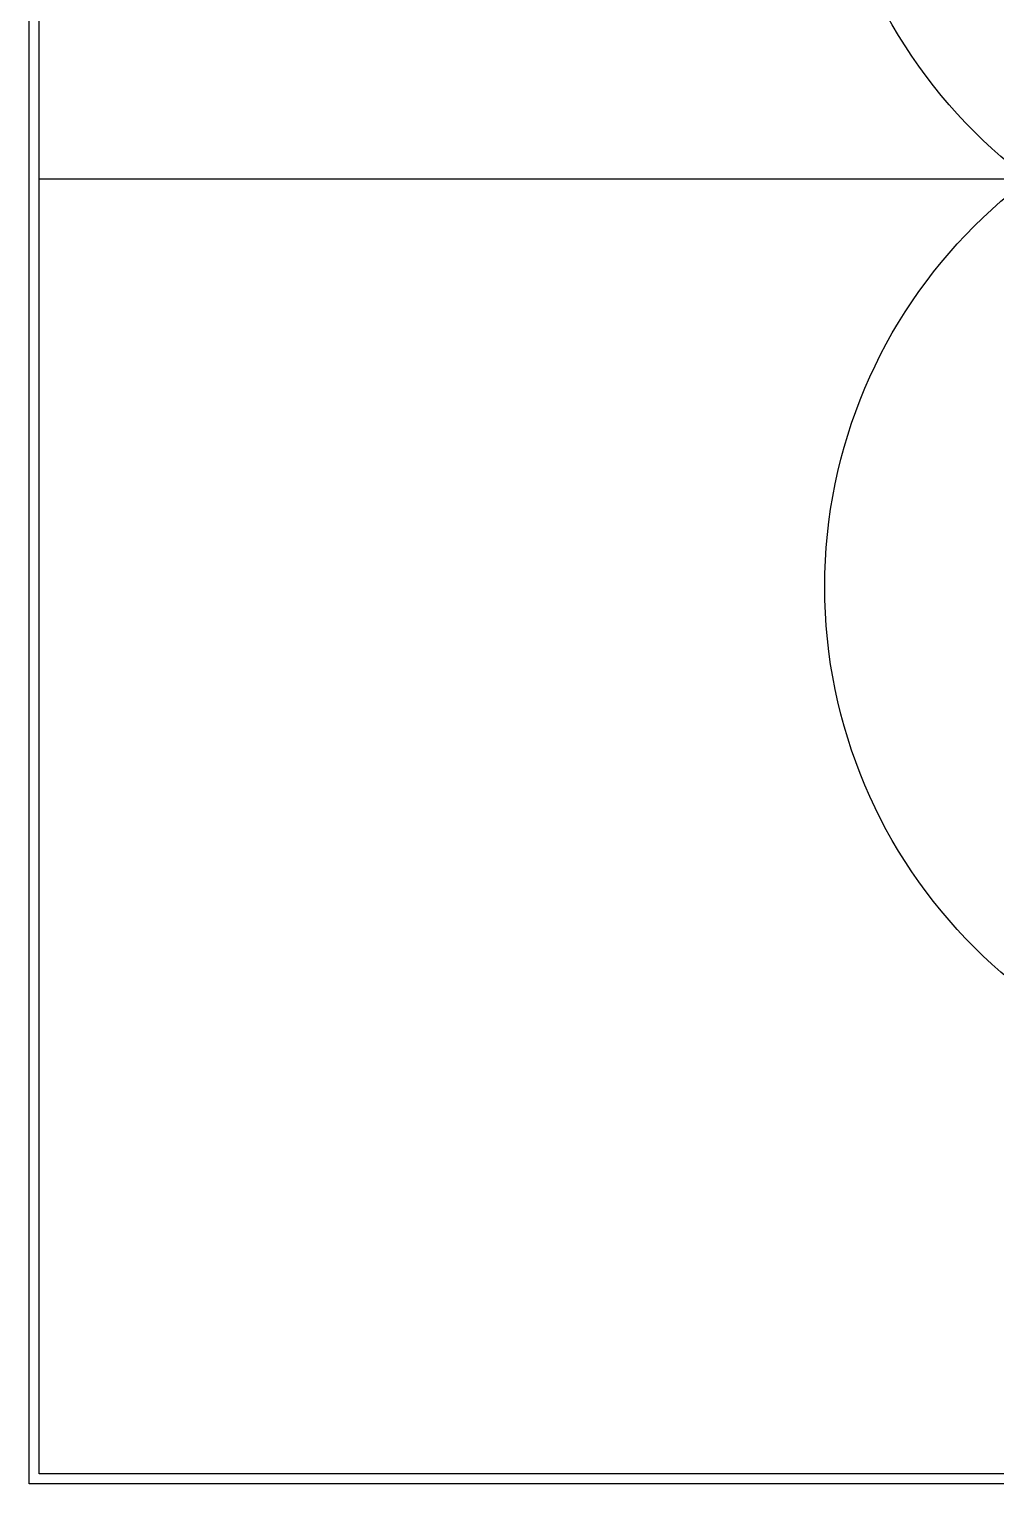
# Model space of a CAD drawing. Header units: millimetres. Extents: x 1000 to 444771, y -11148 to 590229.
# Drawn here: x 151000 to 198389, y 151000 to 222347 of the extents above; entities that cross this region are included whole.
import ezdxf

# ---------------------------------------------------------------- set-up
doc = ezdxf.new("R2010")
doc.units = ezdxf.units.MM
doc.layers.add('CLEAR', color=140, linetype='Continuous')
doc.layers.add('MASK', color=20, linetype='Continuous')

msp = doc.modelspace()

# ---------------------------------------------------------------- linework, layer by layer
msp.add_line((151500, 215000), (278500, 215000))
for centre in [(215000, 235000), (215000, 195000), (215000, 195000)]:
    msp.add_circle(centre, 25000)
at = {"layer": 'CLEAR'}
for p, q in [((151000, 151000), (151000, 279000)), ((279000, 151000), (151000, 151000))]:
    msp.add_line(p, q, dxfattribs=at)
at = {"layer": 'MASK'}
for p, q in [((151500, 151500), (151500, 278500)), ((278500, 151500), (151500, 151500))]:
    msp.add_line(p, q, dxfattribs=at)

doc.saveas('drawing.dxf')
